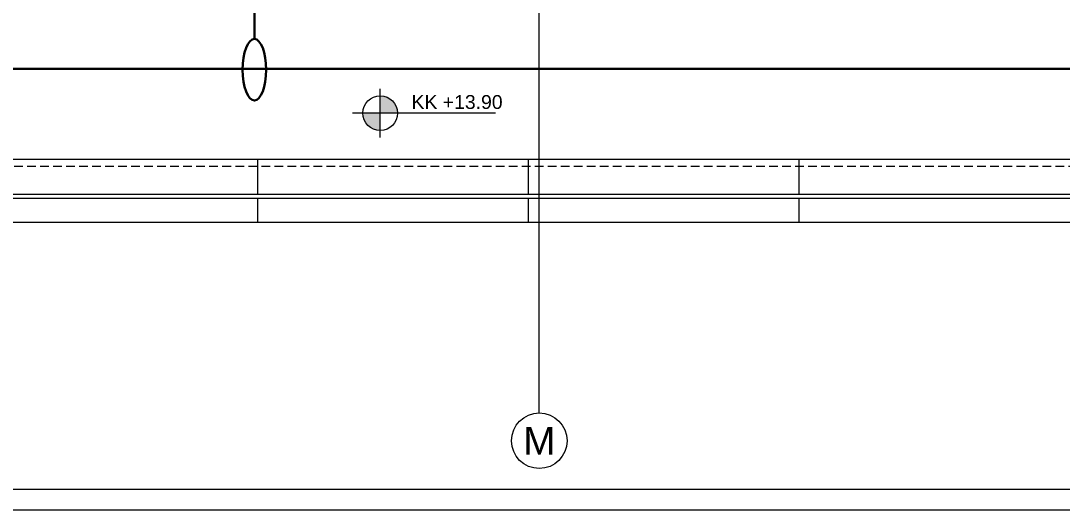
# Model space of a CAD drawing. Extents: x -2012 to 34975, y -1043 to 8321.
# Drawn here: x 32778 to 33528, y 0 to 352 of the extents above; entities that cross this region are included whole.
import ezdxf
from ezdxf.enums import TextEntityAlignment as Align

# ---------------------------------------------------------------- set-up
doc = ezdxf.new("R2010")
doc.units = 0
doc.header["$LTSCALE"] = 25
doc.linetypes.add('HIDDEN', pattern=[0.375, 0.25, -0.125])
doc.layers.get('0').update_dxf_attribs({"color": 9, "lineweight": 9})
for name, color, linetype, lineweight in [('06A', 9, 'Continuous', 9), ('06D', 9, 'Continuous', 9), ('15', 9, 'Continuous', 9), ('21', 9, 'Continuous', 9), ('24', 9, 'Continuous', 9), ('40A', 9, 'Continuous', 9), ('E-KABLO', 7, 'Continuous', 30), ('E-LİNYE', 7, 'Continuous', 30)]:
    doc.layers.add(name, color=color, linetype=linetype, lineweight=lineweight)
doc.styles.add('Arial', font='arial.ttf', dxfattribs={"height": 2.5})
doc.styles.add('MuuM_TEXT-ITALIC', font='ARIALNI.TTF')

# ---------------------------------------------------------------- blocks, each defined once
blk = doc.blocks.new('0_elevationtarget-p-bk')
h = blk.add_hatch(color=254)
h.paths.add_polyline_path([(2.5, 0, 0.414214), (0, 2.5), (0, 0)])
h.paths.add_polyline_path([(0, 0), (-2.5, 0, 0.414214), (0, -2.5)])
blk.add_line((0, -3.5), (0, 3.5))
blk.add_lwpolyline([(16.6, 0), (-4, 0)])
blk.add_circle((0, 0), 2.5)
at = {"style": 'Arial'}
blk.add_attdef('BITMISKOT', text='', height=2, dxfattribs=at).set_placement((4.5, 0), align=Align.BOTTOM_LEFT)
at = {"style": 'MuuM_TEXT-ITALIC'}
blk.add_attdef('FINISHINGFLOORLEVEL', text='', height=2, dxfattribs=at).set_placement((4.5, -0.59), align=Align.TOP_LEFT)
blk = doc.blocks.new('0_aks')
at = {"linetype": 'Continuous'}
blk.add_circle((0, 0), 2, dxfattribs=at)
at = {"style": 'Arial'}
blk.add_attdef('AKS', text='', height=2, dxfattribs=at).set_placement((0, 0), align=Align.MIDDLE_CENTER)
blk = doc.blocks.new('p-aks_vw')
at = {"layer": '24', "ltscale": 2}
blk.add_lwpolyline([(4840, 40), (4840, -257.5)], dxfattribs=at)
at = {"layer": '24', "xscale": 10, "yscale": 10, "zscale": 10}
blk.add_blockref('0_aks', (4840.29, -277.5), dxfattribs=at).add_auto_attribs({'AKS': 'M'})

msp = doc.modelspace()

# ---------------------------------------------------------------- linework, layer by layer
at = {"layer": '06A'}
for points in [[(33870.84, 4027.5), (32350.84, 4027.5), (32350.84, 3922.5), (32367.84, 3922.5), (32367.84, 4010.5), (33875.84, 4010.5), (33875.84, 224.5), (32367.84, 224.5), (32367.84, 324.5), (31607.84, 324.5), (31607.84, 307.5), (32350.84, 307.5), (32350.84, 207.5), (33870.84, 207.5)], [(33842.84, 252.5), (32395.84, 252.5), (32395.84, 352.5), (31607.84, 352.5), (31607.84, 327.5), (32370.84, 327.5), (32370.84, 227.5), (33872.84, 227.5), (33872.84, 4007.5), (32370.84, 4007.5), (32370.84, 3922.5), (32395.84, 3922.5), (32395.84, 3982.5), (33842.84, 3982.5)], [(32370.84, 327.5), (32370.84, 227.5), (33870.84, 227.5)], [(32948.3, 227.54), (32948.3, 252.5)], [(33143.3, 227.5), (33143.3, 252.5)], [(33338.3, 227.5), (33338.3, 252.5)], [(32948.3, 207.5), (32948.3, 224.55)], [(33143.3, 207.5), (33143.3, 224.55)], [(33338.3, 207.5), (33338.3, 224.55)]]:
    msp.add_lwpolyline(points, dxfattribs=at)
at = {"layer": '06D', "linetype": 'HIDDEN'}
for points in [[(33842.84, 3987.5), (33847.84, 3987.5), (33847.84, 247.5), (32390.84, 247.5), (32390.84, 347.5), (31607.84, 347.5)], [(31607.84, 327.5), (32370.84, 327.5), (32370.84, 227.5), (33842.84, 227.5)]]:
    msp.add_lwpolyline(points, dxfattribs=at)
at = {"layer": '15'}
msp.add_lwpolyline([(32367.84, 3922.5), (32367.84, 4010.5), (33875.84, 4010.5), (33875.84, 224.5), (32367.84, 224.5), (32367.84, 324.49), (31607.84, 324.5), (31607.84, 327.5), (32370.84, 327.5), (32370.84, 227.5), (33872.84, 227.5), (33872.84, 4007.5), (32370.84, 4007.5), (32370.84, 3922.5)], close=True, dxfattribs=at)
at = {"layer": '40A'}
for points in [[(34975, 0), (27980, 0), (27980, 4205), (34975, 4205)], [(28060, 4190), (34435.06, 4190), (34435.06, 15), (28060, 15)]]:
    msp.add_lwpolyline(points, close=True, dxfattribs=at)
at = {"layer": 'E-KABLO', "color": 6}
msp.add_line((33795.77, 317.8), (32437.2, 317.8), dxfattribs=at)
at = {"layer": 'E-LİNYE', "color": 3, "linetype": 'Continuous'}
msp.add_line((32945.94, 339.81), (32945.94, 386.32), dxfattribs=at)
at = {"layer": 'E-LİNYE', "color": 3, "linetype": 'Continuous', "extrusion": (0, 0, -1)}
msp.add_ellipse((32945.94, 317.22), major_axis=(0, 22.2), ratio=0.382407, dxfattribs=at)

# ---------------------------------------------------------------- block references
at = {"layer": '21'}
ref = msp.add_blockref('0_elevationtarget-p-bk', (33036.59, 285.98), dxfattribs=dict(at, xscale=5, yscale=5, zscale=5))
ref.add_attrib('BITMISKOT', 'KK +13.90', dxfattribs={"layer": '0', "height": 10, "style": 'Arial'}).set_placement((33059.09, 285.98), align=Align.BOTTOM_LEFT)
at = {"layer": '24'}
msp.add_blockref('p-aks_vw', (28310.84, 327.5), dxfattribs=at)

doc.saveas('drawing.dxf')
